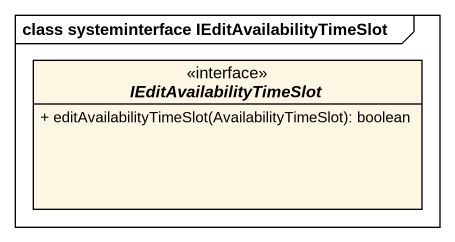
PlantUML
@startuml
mainframe class systeminterface IEditAvailabilityTimeSlot
hide circle
hide empty members
skinparam classAttributeIconSize 0
interface IEditAvailabilityTimeSlot {
  + editAvailabilityTimeSlot(AvailabilityTimeSlot): boolean
}
@enduml
